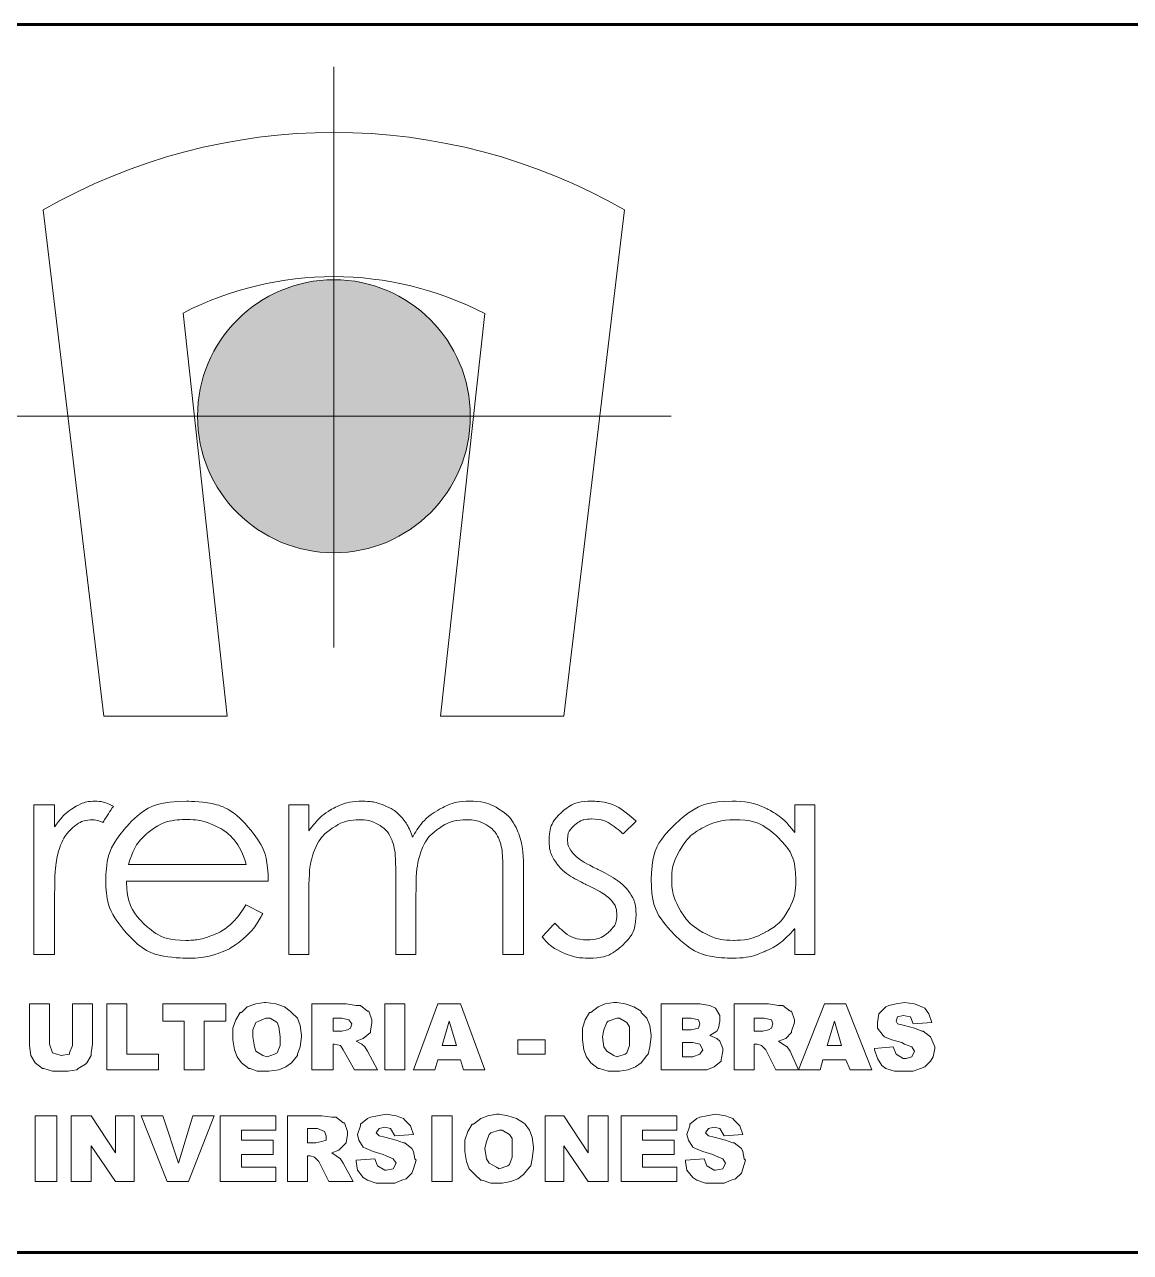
# Model space of a CAD drawing. Header units: inches. Extents: x 140 to 978, y -82 to 38.
# Drawn here: x 738.831 to 741.396, y -58.875 to -56.028 of the extents above; entities that cross this region are included whole.
import ezdxf

# ---------------------------------------------------------------- set-up
doc = ezdxf.new("R2010")
doc.units = ezdxf.units.IN
doc.header["$MEASUREMENT"] = 0
doc.layers.add('UNSAAC- ROTULO', color=7, linetype='Continuous', lineweight=60)
doc.layers.add('UNSAAC-TEXTOS', color=250, linetype='Continuous', lineweight=0)

msp = doc.modelspace()

# ---------------------------------------------------------------- hatches: boundary and pattern name
at = {"layer": 'UNSAAC-TEXTOS'}
h = msp.add_hatch(color=252, dxfattribs=at)
h.dxf.hatch_style = 1
edge = h.paths.add_edge_path()
edge.add_arc((739.5489, -56.9362), 0.3164, 0, 360)

# ---------------------------------------------------------------- linework, layer by layer
at = {"layer": 'UNSAAC- ROTULO'}
msp.add_lwpolyline([(737.2747, -56.0283), (741.823, -56.0283), (741.823, -58.8746), (737.2747, -58.8746)], close=True, dxfattribs=at)
at = {"layer": 'UNSAAC-TEXTOS'}
for p, q in [((739.5489, -56.1265), (739.5489, -57.4722)), ((740.3311, -56.9362), (738.7666, -56.9362))]:
    msp.add_line(p, q, dxfattribs=at)
at = {"layer": 'UNSAAC-TEXTOS', "lineweight": 20}
msp.add_lwpolyline([(739.3012, -57.6311), (739.0155, -57.6311), (738.8746, -56.458, -0.266421), (740.2232, -56.458), (740.0822, -57.6311), (739.7965, -57.6311), (739.8986, -56.6981, 0.242709), (739.199, -56.697), (739.3012, -57.6311)], format="xyb", close=True, dxfattribs=at)
at = {"layer": 'UNSAAC-TEXTOS'}
for points in [[(738.8895, -58.2985), (738.843, -58.2985), (738.843, -58.3916), (738.843, -58.3949), (738.8463, -58.4181), (738.8563, -58.4347), (738.8729, -58.448), (738.8762, -58.448), (738.8961, -58.4547), (738.8995, -58.4547), (738.9194, -58.4547), (738.9327, -58.4547), (738.9526, -58.4513), (738.9559, -58.448), (738.9725, -58.4381), (738.9759, -58.4347), (738.9858, -58.4181), (738.9858, -58.4115), (738.9891, -58.3916), (738.9891, -58.2985), (738.9426, -58.2985), (738.9426, -58.3916), (738.9426, -58.3949), (738.936, -58.4115), (738.936, -58.4148), (738.9161, -58.4181), (738.8961, -58.4115), (738.8895, -58.3916)], [(739.1419, -58.4148), (739.0689, -58.4148), (739.0689, -58.2985), (739.0224, -58.2985), (739.0224, -58.4513), (739.1419, -58.4513)], [(739.2482, -58.3384), (739.2981, -58.3384), (739.2981, -58.2985), (739.1519, -58.2985), (739.1519, -58.3384), (739.2017, -58.3384), (739.2017, -58.4513), (739.2482, -58.4513)], [(739.4642, -58.3318), (739.4509, -58.3185), (739.4475, -58.3152), (739.4343, -58.3052), (739.4143, -58.2985), (739.3911, -58.2952), (739.3878, -58.2952), (739.3678, -58.2985), (739.3479, -58.3052), (739.3346, -58.3185), (739.3313, -58.3185), (739.3213, -58.3351), (739.3147, -58.355), (739.3147, -58.3749), (739.3147, -58.3816), (739.318, -58.4048), (739.3246, -58.4214), (739.3346, -58.4347), (739.3512, -58.448), (739.3545, -58.448), (739.3711, -58.4547), (739.3944, -58.4547), (739.3977, -58.4547), (739.421, -58.4513), (739.4376, -58.4447), (739.4509, -58.4347), (739.4642, -58.4181), (739.4642, -58.4148), (739.4708, -58.3982), (739.4741, -58.3749), (739.4741, -58.3716), (739.4708, -58.3484)], [(739.6302, -58.3152), (739.6269, -58.3152), (739.6103, -58.3019), (739.6003, -58.3019), (739.5771, -58.2985), (739.4974, -58.2985), (739.4974, -58.4513), (739.5472, -58.4513), (739.5472, -58.3916), (739.5505, -58.3916), (739.5638, -58.3949), (739.5704, -58.4048), (739.597, -58.4513), (739.6502, -58.4513), (739.6269, -58.4082), (739.6203, -58.3982), (739.6136, -58.3916), (739.6003, -58.3849), (739.617, -58.3783), (739.6336, -58.365), (739.6336, -58.3617), (739.6369, -58.3417), (739.6369, -58.3351)], [(739.7133, -58.2985), (739.6668, -58.2985), (739.6668, -58.4513), (739.7133, -58.4513)], [(739.8428, -58.2985), (739.7897, -58.2985), (739.7332, -58.4513), (739.783, -58.4513), (739.7897, -58.4281), (739.8428, -58.4281), (739.8495, -58.4513), (739.8993, -58.4513)], [(740.2614, -58.3185), (740.2614, -58.3152), (740.2448, -58.3052), (740.2248, -58.2985), (740.2049, -58.2952), (740.1983, -58.2952), (740.1783, -58.2985), (740.1617, -58.3052), (740.1451, -58.3185), (740.1418, -58.3185), (740.1318, -58.3351), (740.1252, -58.355), (740.1252, -58.3749), (740.1252, -58.3816), (740.1285, -58.4048), (740.1351, -58.4214), (740.1451, -58.4347), (740.1617, -58.448), (740.165, -58.448), (740.185, -58.4547), (740.2049, -58.4547), (740.2115, -58.4547), (740.2315, -58.4513), (740.2481, -58.4447), (740.2614, -58.4347), (740.2747, -58.4181), (740.278, -58.4148), (740.2813, -58.3982), (740.2846, -58.3749), (740.2846, -58.3716), (740.2813, -58.3484), (740.2747, -58.3318)], [(740.4341, -58.3085), (740.4208, -58.3019), (740.3976, -58.2985), (740.3079, -58.2985), (740.3079, -58.4513), (740.3909, -58.4513), (740.4142, -58.4513), (740.4308, -58.4447), (740.4474, -58.4314), (740.4474, -58.4281), (740.4507, -58.4082), (740.4507, -58.4015), (740.4441, -58.3849), (740.4374, -58.3783), (740.4208, -58.3716), (740.4374, -58.3617), (740.4407, -58.355), (740.4441, -58.3384), (740.4441, -58.3251)], [(740.6102, -58.3152), (740.6068, -58.3152), (740.5902, -58.3019), (740.5803, -58.3019), (740.557, -58.2985), (740.4773, -58.2985), (740.4773, -58.4513), (740.5238, -58.4513), (740.5238, -58.3916), (740.5304, -58.3916), (740.5404, -58.3949), (740.5504, -58.4048), (740.5736, -58.4513), (740.6268, -58.4513), (740.6068, -58.4082), (740.6002, -58.3982), (740.5902, -58.3916), (740.5803, -58.3849), (740.5969, -58.3783), (740.6102, -58.365), (740.6102, -58.3617), (740.6168, -58.3417), (740.6168, -58.3351)], [(740.7364, -58.2985), (740.6866, -58.2985), (740.6268, -58.4513), (740.6766, -58.4513), (740.6832, -58.4281), (740.7364, -58.4281), (740.7463, -58.4513), (740.7962, -58.4513)], [(740.9191, -58.3085), (740.9124, -58.3052), (740.8958, -58.2985), (740.8726, -58.2952), (740.8526, -58.2985), (740.836, -58.3019), (740.8294, -58.3052), (740.8161, -58.3185), (740.8128, -58.3218), (740.8095, -58.3417), (740.8095, -58.355), (740.8227, -58.3716), (740.8261, -58.3749), (740.8427, -58.3816), (740.8659, -58.3882), (740.8726, -58.3916), (740.8892, -58.3982), (740.8958, -58.4082), (740.8892, -58.4214), (740.8759, -58.4248), (740.8692, -58.4248), (740.8526, -58.4148), (740.846, -58.3982), (740.8028, -58.4015), (740.8028, -58.4048), (740.8095, -58.4248), (740.8194, -58.4414), (740.8294, -58.448), (740.8493, -58.4547), (740.8726, -58.4547), (740.8925, -58.4547), (740.9091, -58.448), (740.9191, -58.4447), (740.9324, -58.4314), (740.939, -58.4214), (740.9423, -58.4015), (740.9423, -58.3982), (740.9357, -58.3816), (740.9324, -58.3749), (740.9158, -58.3617), (740.9124, -58.3617), (740.8958, -58.355), (740.8726, -58.3484), (740.856, -58.345), (740.8526, -58.3384), (740.856, -58.3284), (740.8692, -58.3251), (740.8859, -58.3284), (740.8925, -58.345), (740.9357, -58.3417), (740.929, -58.3218)], [(739.3678, -58.3417), (739.3745, -58.3384), (739.3911, -58.3318), (739.401, -58.3318), (739.4176, -58.3417), (739.421, -58.3517), (739.4243, -58.3749), (739.4243, -58.3949), (739.4176, -58.4115), (739.411, -58.4148), (739.3944, -58.4214), (739.3844, -58.4181), (739.3678, -58.4082), (739.3645, -58.3982), (739.3612, -58.3749), (739.3612, -58.3583)], [(739.5472, -58.3318), (739.5671, -58.3318), (739.5837, -58.3351), (739.5904, -58.345), (739.5871, -58.355), (739.5804, -58.3583), (739.5671, -58.3617), (739.5472, -58.3617)], [(739.8163, -58.3384), (739.8329, -58.3949), (739.7996, -58.3949)], [(740.2115, -58.3318), (740.2282, -58.3417), (740.2348, -58.3517), (740.2348, -58.3749), (740.2348, -58.3949), (740.2282, -58.4115), (740.2248, -58.4148), (740.2049, -58.4214), (740.1983, -58.4181), (740.1816, -58.4082), (740.175, -58.3982), (740.1717, -58.3749), (740.175, -58.3583), (740.1816, -58.3417), (740.185, -58.3384), (740.2049, -58.3318)], [(740.3942, -58.3351), (740.3976, -58.345), (740.3942, -58.355), (740.3776, -58.3583), (740.3577, -58.3583), (740.3577, -58.3318), (740.3776, -58.3318)], [(740.5238, -58.3318), (740.547, -58.3318), (740.5636, -58.3351), (740.567, -58.345), (740.5636, -58.355), (740.557, -58.3583), (740.5437, -58.3617), (740.5238, -58.3617)], [(740.7098, -58.3384), (740.7264, -58.3949), (740.6932, -58.3949)], [(740.0388, -58.3816), (739.9757, -58.3816), (739.9757, -58.4148), (740.0388, -58.4148)], [(740.3976, -58.3916), (740.4042, -58.4048), (740.3976, -58.4148), (740.381, -58.4214), (740.3577, -58.4214), (740.3577, -58.3882), (740.381, -58.3882)], [(738.9061, -58.5576), (738.8563, -58.5576), (738.8563, -58.7104), (738.9061, -58.7104)], [(738.9858, -58.5576), (738.9393, -58.5576), (738.9393, -58.7104), (738.9858, -58.7104), (738.9858, -58.6274), (739.0423, -58.7104), (739.0855, -58.7104), (739.0855, -58.5576), (739.0423, -58.5576), (739.0423, -58.644)], [(739.1519, -58.5576), (739.1021, -58.5576), (739.1619, -58.7104), (739.2117, -58.7104), (739.2715, -58.5576), (739.2217, -58.5576), (739.1884, -58.6673)], [(739.4077, -58.6141), (739.3346, -58.6141), (739.3346, -58.5909), (739.4143, -58.5909), (739.4143, -58.5576), (739.2848, -58.5576), (739.2848, -58.7104), (739.4143, -58.7104), (739.4143, -58.6772), (739.3346, -58.6772), (739.3346, -58.6473), (739.4077, -58.6473)], [(739.5538, -58.561), (739.5439, -58.561), (739.5206, -58.5576), (739.4409, -58.5576), (739.4409, -58.7104), (739.4874, -58.7104), (739.4874, -58.6506), (739.494, -58.6506), (739.504, -58.654), (739.514, -58.6639), (739.5372, -58.7104), (739.5937, -58.7104), (739.5704, -58.6673), (739.5638, -58.6573), (739.5538, -58.6506), (739.5439, -58.644), (739.5605, -58.6374), (739.5738, -58.6241), (739.5771, -58.6208), (739.5804, -58.6008), (739.5804, -58.5942), (739.5738, -58.5742), (739.5704, -58.5742)], [(739.7133, -58.6208), (739.71, -58.6208), (739.6934, -58.6141), (739.6668, -58.6075), (739.6535, -58.6041), (739.6468, -58.5975), (739.6535, -58.5875), (739.6668, -58.5842), (739.6801, -58.5875), (739.69, -58.6041), (739.7332, -58.6008), (739.7266, -58.5809), (739.7133, -58.5676), (739.71, -58.5643), (739.6934, -58.5576), (739.6701, -58.5543), (739.6502, -58.5576), (739.6336, -58.561), (739.6269, -58.5643), (739.6103, -58.5776), (739.6103, -58.5809), (739.6037, -58.6008), (739.607, -58.6141), (739.617, -58.6307), (739.6236, -58.634), (739.6402, -58.6407), (739.6635, -58.6473), (739.6701, -58.6506), (739.6867, -58.6573), (739.6934, -58.6673), (739.6867, -58.6805), (739.6701, -58.6839), (739.6668, -58.6839), (739.6502, -58.6739), (739.6435, -58.6573), (739.6003, -58.6606), (739.6003, -58.6639), (739.6037, -58.6839), (739.617, -58.7005), (739.6269, -58.7071), (739.6468, -58.7138), (739.6701, -58.7138), (739.69, -58.7138), (739.7066, -58.7071), (739.7166, -58.7038), (739.7299, -58.6905), (739.7332, -58.6805), (739.7399, -58.6606), (739.7365, -58.6573), (739.7332, -58.6407), (739.7299, -58.634)], [(739.8229, -58.5576), (739.7764, -58.5576), (739.7764, -58.7104), (739.8229, -58.7104)], [(739.989, -58.5742), (739.9724, -58.5643), (739.9524, -58.5576), (739.9325, -58.5543), (739.9259, -58.5543), (739.9059, -58.5576), (739.8893, -58.5643), (739.8727, -58.5776), (739.8694, -58.5776), (739.8594, -58.5942), (739.8528, -58.6141), (739.8528, -58.634), (739.8528, -58.6407), (739.8561, -58.6639), (739.8628, -58.6805), (739.876, -58.6938), (739.8893, -58.7071), (739.8927, -58.7071), (739.9126, -58.7138), (739.9325, -58.7138), (739.9392, -58.7138), (739.9591, -58.7104), (739.9757, -58.7038), (739.989, -58.6938), (740.0023, -58.6772), (740.0056, -58.6739), (740.0089, -58.6573), (740.0122, -58.634), (740.0122, -58.6307), (740.0089, -58.6075), (740.0023, -58.5909), (739.9923, -58.5776)], [(740.082, -58.5576), (740.0388, -58.5576), (740.0388, -58.7104), (740.082, -58.7104), (740.082, -58.6274), (740.1385, -58.7104), (740.185, -58.7104), (740.185, -58.5576), (740.1385, -58.5576), (740.1385, -58.644)], [(740.3444, -58.5576), (740.2149, -58.5576), (740.2149, -58.7104), (740.3444, -58.7104), (740.3444, -58.6772), (740.2647, -58.6772), (740.2647, -58.6473), (740.3378, -58.6473), (740.3378, -58.6141), (740.2647, -58.6141), (740.2647, -58.5909), (740.3444, -58.5909)], [(740.4773, -58.6208), (740.474, -58.6208), (740.4574, -58.6141), (740.4308, -58.6075), (740.4175, -58.6041), (740.4108, -58.5975), (740.4175, -58.5875), (740.4308, -58.5842), (740.4441, -58.5875), (740.454, -58.6041), (740.4972, -58.6008), (740.4906, -58.5809), (740.4773, -58.5676), (740.474, -58.5643), (740.4574, -58.5576), (740.4341, -58.5543), (740.4142, -58.5576), (740.3976, -58.561), (740.3909, -58.5643), (740.3743, -58.5776), (740.3743, -58.5809), (740.3677, -58.6008), (740.371, -58.6141), (740.381, -58.6307), (740.3876, -58.634), (740.4042, -58.6407), (740.4275, -58.6473), (740.4341, -58.6506), (740.4507, -58.6573), (740.4574, -58.6673), (740.4507, -58.6805), (740.4341, -58.6839), (740.4308, -58.6839), (740.4142, -58.6739), (740.4075, -58.6573), (740.3643, -58.6606), (740.3643, -58.6639), (740.3677, -58.6839), (740.381, -58.7005), (740.3909, -58.7071), (740.4108, -58.7138), (740.4341, -58.7138), (740.454, -58.7138), (740.4706, -58.7071), (740.4806, -58.7038), (740.4939, -58.6905), (740.4972, -58.6805), (740.5039, -58.6606), (740.5005, -58.6573), (740.4972, -58.6407), (740.4939, -58.634)], [(739.5273, -58.5942), (739.5306, -58.6041), (739.5306, -58.6141), (739.5206, -58.6174), (739.5073, -58.6208), (739.4874, -58.6208), (739.4874, -58.5875), (739.5107, -58.5875)], [(739.9558, -58.6008), (739.9624, -58.6108), (739.9624, -58.634), (739.9624, -58.654), (739.9558, -58.6706), (739.9524, -58.6739), (739.9325, -58.6805), (739.9259, -58.6772), (739.9093, -58.6673), (739.9026, -58.6573), (739.8993, -58.634), (739.9026, -58.6174), (739.9093, -58.6008), (739.9126, -58.5975), (739.9325, -58.5909), (739.9392, -58.5909)]]:
    msp.add_lwpolyline(points, close=True, dxfattribs=at)
msp.add_circle((739.5489, -56.9362), 0.3164, dxfattribs=at)
for points, knots in [([(738.853, -57.8371), (738.853, -57.8371), (738.901, -57.8371), (738.901, -57.8371), (738.901, -57.8371), (738.901, -57.8371), (738.901, -57.8878), (738.901, -57.8878), (738.901, -57.8878), (738.9153, -57.8678), (738.9304, -57.853), (738.9462, -57.8432), (738.9462, -57.8432), (738.9621, -57.8335), (738.9787, -57.8286), (738.9958, -57.8286), (738.9958, -57.8286), (739.0089, -57.8286), (739.0227, -57.8325), (739.0374, -57.8403), (739.0374, -57.8403), (739.0374, -57.8403), (739.013, -57.8778), (739.013, -57.8778), (739.013, -57.8778), (739.0031, -57.8737), (738.9949, -57.8717), (738.9882, -57.8717), (738.9882, -57.8717), (738.9725, -57.8717), (738.9574, -57.8778), (738.9429, -57.89), (738.9429, -57.89), (738.9284, -57.9022), (738.9173, -57.9212), (738.9097, -57.9469), (738.9097, -57.9469), (738.9038, -57.9666), (738.901, -58.0066), (738.901, -58.0666), (738.901, -58.0666), (738.901, -58.0666), (738.901, -58.1839), (738.901, -58.1839), (738.901, -58.1839), (738.901, -58.1839), (738.853, -58.1839), (738.853, -58.1839), (738.853, -58.1839), (738.853, -58.1839), (738.853, -57.8371), (738.853, -57.8371)], [0, 0, 0, 0, 0.071429, 0.071429, 0.071429, 0.107143, 0.142857, 0.142857, 0.142857, 0.178571, 0.214286, 0.214286, 0.214286, 0.25, 0.285714, 0.285714, 0.285714, 0.321429, 0.357143, 0.357143, 0.357143, 0.392857, 0.428571, 0.428571, 0.428571, 0.464286, 0.5, 0.5, 0.5, 0.535714, 0.571429, 0.571429, 0.571429, 0.607143, 0.642857, 0.642857, 0.642857, 0.678571, 0.714286, 0.714286, 0.714286, 0.75, 0.785714, 0.785714, 0.785714, 0.821429, 0.857143, 0.857143, 0.857143, 0.928571, 1, 1, 1, 1]), ([(739.3448, -58.0689), (739.3448, -58.0689), (739.3843, -58.0887), (739.3843, -58.0887), (739.3843, -58.0887), (739.3713, -58.1128), (739.3563, -58.1323), (739.3393, -58.1471), (739.3393, -58.1471), (739.3223, -58.1618), (739.3032, -58.1731), (739.2819, -58.1808), (739.2819, -58.1808), (739.2606, -58.1886), (739.2366, -58.1924), (739.2097, -58.1924), (739.2097, -58.1924), (739.1501, -58.1924), (739.1036, -58.1739), (739.07, -58.1369), (739.07, -58.1369), (739.0364, -58.0998), (739.0196, -58.058), (739.0196, -58.0115), (739.0196, -58.0115), (739.0196, -57.9676), (739.0339, -57.9284), (739.0623, -57.8941), (739.0623, -57.8941), (739.0983, -57.8505), (739.1467, -57.8286), (739.2071, -57.8286), (739.2071, -57.8286), (739.2694, -57.8286), (739.3192, -57.851), (739.3563, -57.8957), (739.3563, -57.8957), (739.3827, -57.9273), (739.3962, -57.9667), (739.3967, -58.0141), (739.3967, -58.0141), (739.3967, -58.0141), (739.0676, -58.0141), (739.0676, -58.0141), (739.0676, -58.0141), (739.0685, -58.0542), (739.0821, -58.0871), (739.1083, -58.1127), (739.1083, -58.1127), (739.1345, -58.1384), (739.167, -58.1512), (739.2055, -58.1512), (739.2055, -58.1512), (739.2241, -58.1512), (739.2423, -58.1482), (739.2599, -58.1421), (739.2599, -58.1421), (739.2775, -58.136), (739.2925, -58.1279), (739.3048, -58.1178), (739.3048, -58.1178), (739.3171, -58.1077), (739.3305, -58.0915), (739.3448, -58.0689)], [0, 0, 0, 0, 0.058824, 0.058824, 0.058824, 0.088235, 0.117647, 0.117647, 0.117647, 0.147059, 0.176471, 0.176471, 0.176471, 0.205882, 0.235294, 0.235294, 0.235294, 0.264706, 0.294118, 0.294118, 0.294118, 0.323529, 0.352941, 0.352941, 0.352941, 0.382353, 0.411765, 0.411765, 0.411765, 0.441176, 0.470588, 0.470588, 0.470588, 0.5, 0.529412, 0.529412, 0.529412, 0.558824, 0.588235, 0.588235, 0.588235, 0.617647, 0.647059, 0.647059, 0.647059, 0.676471, 0.705882, 0.705882, 0.705882, 0.735294, 0.764706, 0.764706, 0.764706, 0.794118, 0.823529, 0.823529, 0.823529, 0.852941, 0.882353, 0.882353, 0.882353, 0.941176, 1, 1, 1, 1]), ([(739.4444, -57.8371), (739.4444, -57.8371), (739.491, -57.8371), (739.491, -57.8371), (739.491, -57.8371), (739.491, -57.8371), (739.491, -57.897), (739.491, -57.897), (739.491, -57.897), (739.5074, -57.8749), (739.5241, -57.8587), (739.5413, -57.8485), (739.5413, -57.8485), (739.565, -57.8352), (739.5899, -57.8286), (739.6159, -57.8286), (739.6159, -57.8286), (739.6336, -57.8286), (739.6503, -57.8318), (739.6662, -57.8385), (739.6662, -57.8385), (739.6821, -57.845), (739.695, -57.8538), (739.705, -57.8647), (739.705, -57.8647), (739.7151, -57.8757), (739.7238, -57.8914), (739.7312, -57.9118), (739.7312, -57.9118), (739.7468, -57.8846), (739.7663, -57.8639), (739.7896, -57.8498), (739.7896, -57.8498), (739.813, -57.8356), (739.8382, -57.8286), (739.8651, -57.8286), (739.8651, -57.8286), (739.8903, -57.8286), (739.9126, -57.8347), (739.9317, -57.8468), (739.9317, -57.8468), (739.9511, -57.8588), (739.9653, -57.8757), (739.9747, -57.8974), (739.9747, -57.8974), (739.9841, -57.919), (739.9888, -57.9515), (739.9888, -57.9948), (739.9888, -57.9948), (739.9888, -57.9948), (739.9888, -58.1839), (739.9888, -58.1839), (739.9888, -58.1839), (739.9888, -58.1839), (739.9408, -58.1839), (739.9408, -58.1839), (739.9408, -58.1839), (739.9408, -58.1839), (739.9408, -57.9947), (739.9408, -57.9947), (739.9408, -57.9947), (739.9408, -57.9575), (739.938, -57.932), (739.9324, -57.9181), (739.9324, -57.9181), (739.9268, -57.9041), (739.9174, -57.8929), (739.9039, -57.8844), (739.9039, -57.8844), (739.8904, -57.8759), (739.8744, -57.8717), (739.8556, -57.8717), (739.8556, -57.8717), (739.833, -57.8717), (739.8122, -57.8781), (739.7935, -57.8908), (739.7935, -57.8908), (739.7746, -57.9036), (739.7609, -57.9206), (739.7522, -57.9418), (739.7522, -57.9418), (739.7436, -57.963), (739.7392, -57.9985), (739.7392, -58.0481), (739.7392, -58.0481), (739.7392, -58.0481), (739.7392, -58.1839), (739.7392, -58.1839), (739.7392, -58.1839), (739.7392, -58.1839), (739.6926, -58.1839), (739.6926, -58.1839), (739.6926, -58.1839), (739.6926, -58.1839), (739.6926, -58.0064), (739.6926, -58.0064), (739.6926, -58.0064), (739.6926, -57.9646), (739.6898, -57.9362), (739.6844, -57.9212), (739.6844, -57.9212), (739.6789, -57.9062), (739.6694, -57.8942), (739.6558, -57.8852), (739.6558, -57.8852), (739.6421, -57.8761), (739.626, -57.8717), (739.6072, -57.8717), (739.6072, -57.8717), (739.5855, -57.8717), (739.5653, -57.8779), (739.5464, -57.8903), (739.5464, -57.8903), (739.5276, -57.9027), (739.5137, -57.9195), (739.5046, -57.9405), (739.5046, -57.9405), (739.4956, -57.9615), (739.491, -57.9937), (739.491, -58.037), (739.491, -58.037), (739.491, -58.037), (739.491, -58.1839), (739.491, -58.1839), (739.491, -58.1839), (739.491, -58.1839), (739.4444, -58.1839), (739.4444, -58.1839), (739.4444, -58.1839), (739.4444, -58.1839), (739.4444, -57.8371), (739.4444, -57.8371)], [0, 0, 0, 0, 0.029412, 0.029412, 0.029412, 0.044118, 0.058824, 0.058824, 0.058824, 0.073529, 0.088235, 0.088235, 0.088235, 0.102941, 0.117647, 0.117647, 0.117647, 0.132353, 0.147059, 0.147059, 0.147059, 0.161765, 0.176471, 0.176471, 0.176471, 0.191176, 0.205882, 0.205882, 0.205882, 0.220588, 0.235294, 0.235294, 0.235294, 0.25, 0.264706, 0.264706, 0.264706, 0.279412, 0.294118, 0.294118, 0.294118, 0.308824, 0.323529, 0.323529, 0.323529, 0.338235, 0.352941, 0.352941, 0.352941, 0.367647, 0.382353, 0.382353, 0.382353, 0.397059, 0.411765, 0.411765, 0.411765, 0.426471, 0.441176, 0.441176, 0.441176, 0.455882, 0.470588, 0.470588, 0.470588, 0.485294, 0.5, 0.5, 0.5, 0.514706, 0.529412, 0.529412, 0.529412, 0.544118, 0.558824, 0.558824, 0.558824, 0.573529, 0.588235, 0.588235, 0.588235, 0.602941, 0.617647, 0.617647, 0.617647, 0.632353, 0.647059, 0.647059, 0.647059, 0.661765, 0.676471, 0.676471, 0.676471, 0.691176, 0.705882, 0.705882, 0.705882, 0.720588, 0.735294, 0.735294, 0.735294, 0.75, 0.764706, 0.764706, 0.764706, 0.779412, 0.794118, 0.794118, 0.794118, 0.808824, 0.823529, 0.823529, 0.823529, 0.838235, 0.852941, 0.852941, 0.852941, 0.867647, 0.882353, 0.882353, 0.882353, 0.897059, 0.911765, 0.911765, 0.911765, 0.926471, 0.941176, 0.941176, 0.941176, 0.970588, 1, 1, 1, 1]), ([(740.2497, -57.8747), (740.2497, -57.8747), (740.2195, -57.9043), (740.2195, -57.9043), (740.2195, -57.9043), (740.1945, -57.8813), (740.1699, -57.8697), (740.1461, -57.8697), (740.1461, -57.8697), (740.1309, -57.8697), (740.1178, -57.8745), (740.107, -57.8841), (740.107, -57.8841), (740.0961, -57.8936), (740.0906, -57.9048), (740.0906, -57.9175), (740.0906, -57.9175), (740.0906, -57.9287), (740.0951, -57.9395), (740.104, -57.9496), (740.104, -57.9496), (740.1129, -57.9601), (740.1318, -57.9723), (740.1603, -57.9863), (740.1603, -57.9863), (740.1951, -58.0034), (740.2187, -58.0201), (740.2313, -58.0359), (740.2313, -58.0359), (740.2435, -58.0521), (740.2497, -58.0702), (740.2497, -58.0904), (740.2497, -58.0904), (740.2497, -58.1189), (740.2392, -58.143), (740.2182, -58.1628), (740.2182, -58.1628), (740.1971, -58.1825), (740.1709, -58.1924), (740.1393, -58.1924), (740.1393, -58.1924), (740.1183, -58.1924), (740.0983, -58.188), (740.0791, -58.1793), (740.0791, -58.1793), (740.06, -58.1706), (740.0443, -58.1586), (740.0317, -58.1433), (740.0317, -58.1433), (740.0317, -58.1433), (740.0612, -58.1114), (740.0612, -58.1114), (740.0612, -58.1114), (740.085, -58.1371), (740.1105, -58.1499), (740.1374, -58.1499), (740.1374, -58.1499), (740.1561, -58.1499), (740.1721, -58.1441), (740.1854, -58.1327), (740.1854, -58.1327), (740.1985, -58.1213), (740.2051, -58.1078), (740.2051, -58.0923), (740.2051, -58.0923), (740.2051, -58.0796), (740.2008, -58.0683), (740.1921, -58.0583), (740.1921, -58.0583), (740.1833, -58.0485), (740.1637, -58.0362), (740.133, -58.0214), (740.133, -58.0214), (740.1001, -58.0052), (740.0777, -57.9894), (740.066, -57.9737), (740.066, -57.9737), (740.0541, -57.958), (740.0481, -57.9401), (740.0481, -57.92), (740.0481, -57.92), (740.0481, -57.8938), (740.0576, -57.872), (740.0765, -57.8546), (740.0765, -57.8546), (740.0954, -57.8373), (740.1193, -57.8286), (740.1482, -57.8286), (740.1482, -57.8286), (740.1818, -57.8286), (740.2157, -57.8439), (740.2497, -57.8747)], [0, 0, 0, 0, 0.041667, 0.041667, 0.041667, 0.0625, 0.083333, 0.083333, 0.083333, 0.104167, 0.125, 0.125, 0.125, 0.145833, 0.166667, 0.166667, 0.166667, 0.1875, 0.208333, 0.208333, 0.208333, 0.229167, 0.25, 0.25, 0.25, 0.270833, 0.291667, 0.291667, 0.291667, 0.3125, 0.333333, 0.333333, 0.333333, 0.354167, 0.375, 0.375, 0.375, 0.395833, 0.416667, 0.416667, 0.416667, 0.4375, 0.458333, 0.458333, 0.458333, 0.479167, 0.5, 0.5, 0.5, 0.520833, 0.541667, 0.541667, 0.541667, 0.5625, 0.583333, 0.583333, 0.583333, 0.604167, 0.625, 0.625, 0.625, 0.645833, 0.666667, 0.666667, 0.666667, 0.6875, 0.708333, 0.708333, 0.708333, 0.729167, 0.75, 0.75, 0.75, 0.770833, 0.791667, 0.791667, 0.791667, 0.8125, 0.833333, 0.833333, 0.833333, 0.854167, 0.875, 0.875, 0.875, 0.895833, 0.916667, 0.916667, 0.916667, 0.958333, 1, 1, 1, 1]), ([(740.6642, -57.8371), (740.6642, -57.8371), (740.6642, -58.1839), (740.6642, -58.1839), (740.6642, -58.1839), (740.6642, -58.1839), (740.6176, -58.1839), (740.6176, -58.1839), (740.6176, -58.1839), (740.6176, -58.1839), (740.6176, -58.1242), (740.6176, -58.1242), (740.6176, -58.1242), (740.5979, -58.147), (740.576, -58.1641), (740.5515, -58.1754), (740.5515, -58.1754), (740.5272, -58.1867), (740.5004, -58.1924), (740.4715, -58.1924), (740.4715, -58.1924), (740.4201, -58.1924), (740.3761, -58.1746), (740.3397, -58.1391), (740.3397, -58.1391), (740.3032, -58.1035), (740.285, -58.0604), (740.285, -58.0095), (740.285, -58.0095), (740.285, -57.9597), (740.3034, -57.9171), (740.3402, -57.8817), (740.3402, -57.8817), (740.3769, -57.8463), (740.4211, -57.8286), (740.4729, -57.8286), (740.4729, -57.8286), (740.5027, -57.8286), (740.5297, -57.8346), (740.5539, -57.8465), (740.5539, -57.8465), (740.578, -57.8585), (740.5993, -57.8766), (740.6176, -57.9009), (740.6176, -57.9009), (740.6176, -57.9009), (740.6176, -57.8371), (740.6176, -57.8371), (740.6176, -57.8371), (740.6176, -57.8371), (740.6642, -57.8371), (740.6642, -57.8371)], [0, 0, 0, 0, 0.071429, 0.071429, 0.071429, 0.107143, 0.142857, 0.142857, 0.142857, 0.178571, 0.214286, 0.214286, 0.214286, 0.25, 0.285714, 0.285714, 0.285714, 0.321429, 0.357143, 0.357143, 0.357143, 0.392857, 0.428571, 0.428571, 0.428571, 0.464286, 0.5, 0.5, 0.5, 0.535714, 0.571429, 0.571429, 0.571429, 0.607143, 0.642857, 0.642857, 0.642857, 0.678571, 0.714286, 0.714286, 0.714286, 0.75, 0.785714, 0.785714, 0.785714, 0.821429, 0.857143, 0.857143, 0.857143, 0.928571, 1, 1, 1, 1]), ([(739.3452, -57.9755), (739.339, -57.9517), (739.3298, -57.9327), (739.3178, -57.9185), (739.3178, -57.9185), (739.3057, -57.9042), (739.2898, -57.8928), (739.2701, -57.8841), (739.2701, -57.8841), (739.2503, -57.8754), (739.2295, -57.871), (739.2078, -57.871), (739.2078, -57.871), (739.1718, -57.871), (739.1409, -57.8819), (739.1151, -57.9038), (739.1151, -57.9038), (739.0961, -57.9198), (739.082, -57.9436), (739.0723, -57.9755), (739.0723, -57.9755), (739.0723, -57.9755), (739.3452, -57.9755), (739.3452, -57.9755)], [0, 0, 0, 0, 0.142857, 0.142857, 0.142857, 0.214286, 0.285714, 0.285714, 0.285714, 0.357143, 0.428571, 0.428571, 0.428571, 0.5, 0.571429, 0.571429, 0.571429, 0.642857, 0.714286, 0.714286, 0.714286, 0.857143, 1, 1, 1, 1]), ([(740.4765, -57.8717), (740.4505, -57.8717), (740.4264, -57.8778), (740.4045, -57.89), (740.4045, -57.89), (740.3824, -57.9021), (740.3649, -57.9191), (740.3519, -57.9411), (740.3519, -57.9411), (740.3389, -57.9631), (740.3323, -57.9864), (740.3323, -58.011), (740.3323, -58.011), (740.3323, -58.0353), (740.3389, -58.0586), (740.352, -58.0808), (740.352, -58.0808), (740.3651, -58.103), (740.3827, -58.1203), (740.4049, -58.1326), (740.4049, -58.1326), (740.4271, -58.145), (740.4508, -58.1512), (740.4762, -58.1512), (740.4762, -58.1512), (740.5017, -58.1512), (740.526, -58.1451), (740.5489, -58.1328), (740.5489, -58.1328), (740.5718, -58.1205), (740.5894, -58.104), (740.6018, -58.083), (740.6018, -58.083), (740.6141, -58.0621), (740.6203, -58.0384), (740.6203, -58.0122), (740.6203, -58.0122), (740.6203, -57.9723), (740.6065, -57.9388), (740.5787, -57.912), (740.5787, -57.912), (740.5511, -57.8851), (740.517, -57.8717), (740.4765, -57.8717)], [0, 0, 0, 0, 0.083333, 0.083333, 0.083333, 0.125, 0.166667, 0.166667, 0.166667, 0.208333, 0.25, 0.25, 0.25, 0.291667, 0.333333, 0.333333, 0.333333, 0.375, 0.416667, 0.416667, 0.416667, 0.458333, 0.5, 0.5, 0.5, 0.541667, 0.583333, 0.583333, 0.583333, 0.625, 0.666667, 0.666667, 0.666667, 0.708333, 0.75, 0.75, 0.75, 0.791667, 0.833333, 0.833333, 0.833333, 0.916667, 1, 1, 1, 1])]:
    msp.add_open_spline(points, degree=3, knots=knots, dxfattribs=at)

doc.saveas('drawing.dxf')
